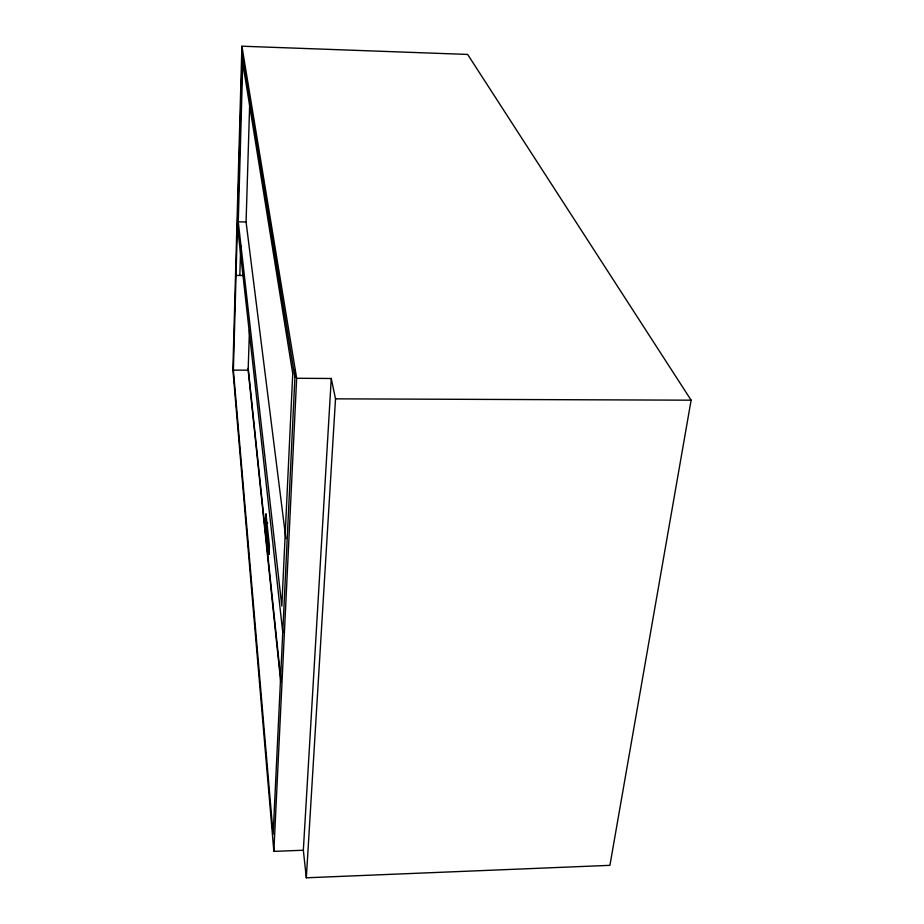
<?xml version="1.0" encoding="UTF-8"?>
<svg xmlns="http://www.w3.org/2000/svg" width="924" height="924" viewBox="0 0 924 924"><rect width="100%" height="100%" fill="white"/><g stroke="black" fill="none" stroke-linecap="round" stroke-linejoin="round"><path stroke-width="1.39" d="M241.903 46.2L232.883 369.692L273.851 851.374L303.338 850.242L331.266 378.482L296.662 378.286L241.903 46.2L467.648 54.435L691.117 400.184L609.921 865.338L306.329 877.8L303.338 850.242M295.264 369.796L273.134 834.291L233.379 370.108L242.388 49.099M238.265 221.829L242.758 62.901L292.735 373.608L281.832 606.063L238.265 221.829L246.073 221.991L285.863 538.553M239.836 275.456L240.714 245.576M246.073 221.991L249.757 101.813M280.677 681.415L248.152 370.201L249.468 329.764M265.627 522.129L265.962 513.721L269.427 545.876L269.069 554.469L265.627 522.129L267.741 523.238M273.851 851.374L296.662 378.286M306.329 877.8L335.516 398.845L331.266 378.482M335.516 398.845L691.117 400.184M233.379 370.108L248.152 370.201M236.036 275.398L244.121 275.514M242.25 54.042L294.895 377.396M237.433 225.595L282.756 632.305M248.21 368.237L281.104 681.843"/></g></svg>
